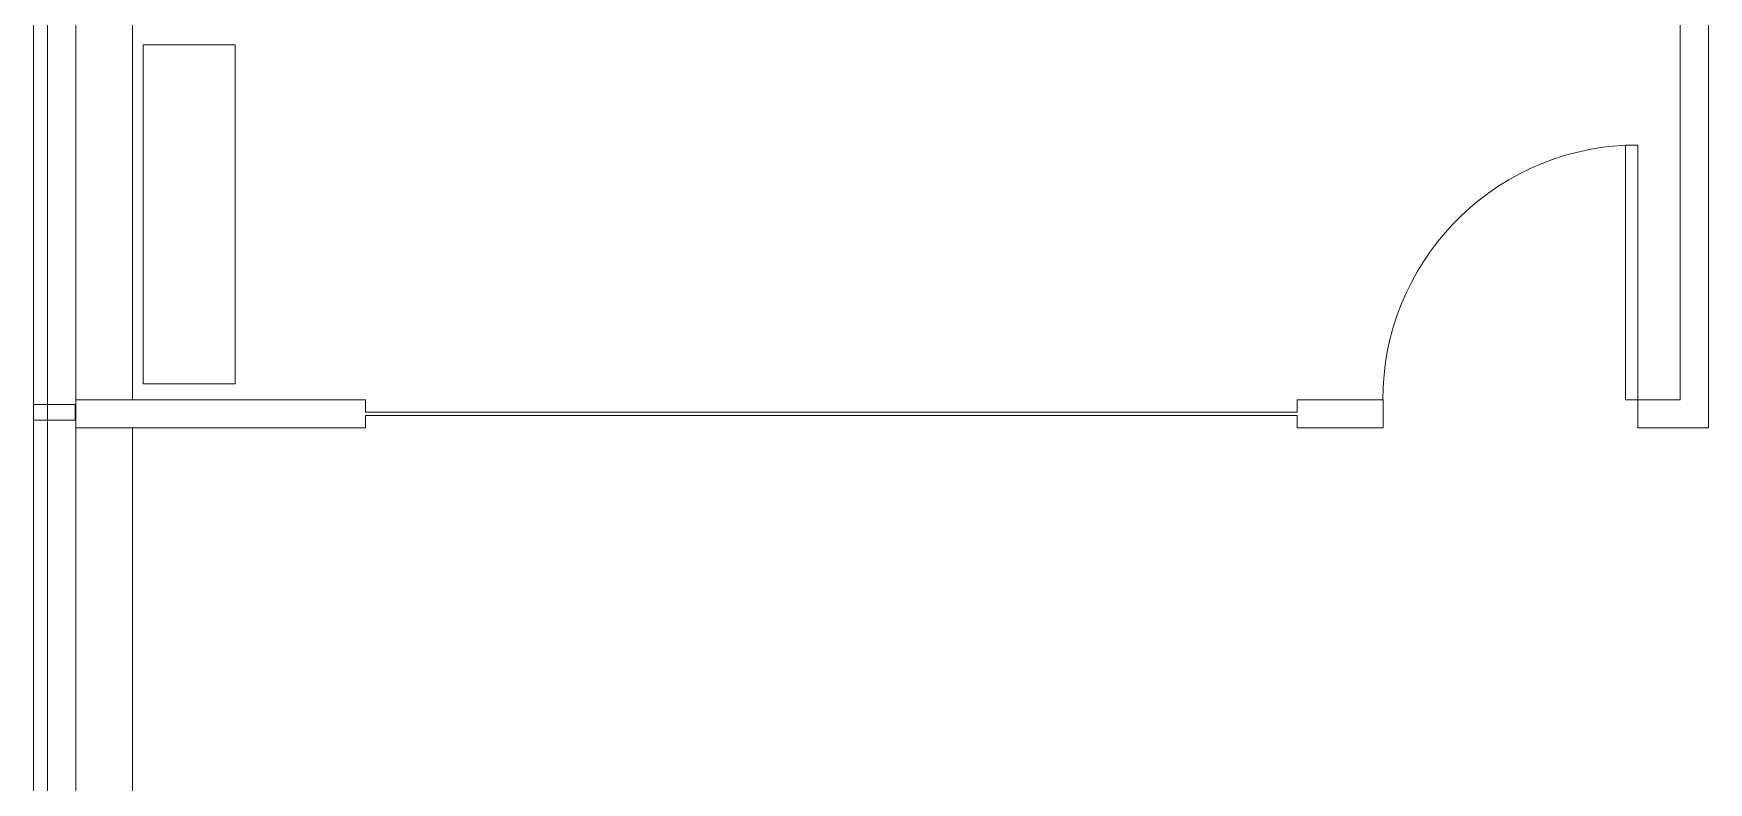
# Model space of a CAD drawing. Header units: inches. Extents: x 1 to 4591, y -953 to 1388.
# Drawn here: x 1838.8 to 2075.7, y 855.2 to 961.2 of the extents above; entities that cross this region are included whole.
import ezdxf

# ---------------------------------------------------------------- set-up
doc = ezdxf.new("R2010")
doc.units = ezdxf.units.IN
doc.header["$MEASUREMENT"] = 0
for name, color, linetype, lineweight in [('4th Floor Revit Background_dwg', 8, 'Continuous', 9), ('A-DOOR', 31, 'Continuous', 9), ('A-EXIST-GLAZ', 7, 'Continuous', 9), ('A-FLOR', 192, 'Continuous', 13), ('A-WALL', 113, 'Continuous', 50), ('I-WALL', 2, 'Continuous', 9), ('M-EXIST-HEAT', 7, 'Continuous', 9)]:
    doc.layers.add(name, color=color, linetype=linetype, lineweight=lineweight)

# ---------------------------------------------------------------- blocks, each defined once
blk = doc.blocks.new('Single-Flush - 36_ x 96_-1532445-4th Floor New Construction - Tel_Data_Elec Plan')
at = {"layer": 'A-DOOR', "color": 250, "lineweight": 20}
for p, q in [((16.25, 2), (16.25, 38.02)), ((18, 38.02), (16.25, 38.02)), ((18, 2), (18, 38.02)), ((18, 2), (16.25, 2))]:
    blk.add_line(p, q, dxfattribs=at)
at = {"layer": 'A-DOOR'}
blk.add_arc((18, 2), 36.07, 92.7812, 180, dxfattribs=at)
blk = doc.blocks.new('4th Floor Revit Background_dwg-1506688-4th Floor New Construction - Tel_Data_Elec Plan')
at = {"layer": 'A-EXIST-GLAZ', "flags": 128}
for points in [[(293.35, 1803.95), (293.35, 1749.7), (297.24, 1749.7), (297.24, 1747.51), (293.35, 1747.51), (293.35, 1693.26), (297.24, 1693.26), (297.24, 1691.06), (293.35, 1691.06), (293.35, 1638.09), (297.24, 1638.09), (297.24, 1635.89), (293.35, 1635.89), (293.35, 1581.64), (297.24, 1581.64), (297.24, 1579.44), (293.35, 1579.44), (293.35, 1525.19), (297.24, 1525.19), (297.24, 1522.99), (293.35, 1522.99), (293.35, 1468.74)], [(459.64, 1005.98), (415.44, 1005.98), (291.35, 1130.07), (293.82, 1127.61), (298.06, 1131.84), (297.35, 1132.55), (297.35, 1133.55), (291.36, 1133.55), (291.36, 1130.07), (291.36, 2030.86), (371.19, 2110.7), (415.36, 2110.7)], [(417.93, 1011.98), (297.34, 1132.57), (297.34, 2028.36), (373.68, 2104.7)], [(409.36, 2096.7), (376.99, 2096.7), (305.34, 2025.05), (305.34, 1750.39)], [(333.06, 1091.19), (295.23, 1129.02), (298.06, 1131.84), (297.34, 1132.57), (297.34, 1133.55), (293.35, 1133.55), (293.35, 2026.5)], [(305.34, 1746.39), (305.34, 1135.88), (421.24, 1019.98), (467.64, 1019.98), (467.64, 973.58)]]:
    blk.add_lwpolyline(points, dxfattribs=at)
blk.add_lwpolyline([(297.24, 1747.51), (297.24, 1749.7), (291.36, 1749.7), (291.36, 1747.51)], close=True, dxfattribs=at)
at = {"layer": 'M-EXIST-HEAT', "flags": 128}
blk.add_lwpolyline([(306.88, 1800.61), (306.88, 1752.61), (319.88, 1752.61), (319.88, 1800.61), (306.88, 1800.61)], dxfattribs=at)

msp = doc.modelspace()

# ---------------------------------------------------------------- linework, layer by layer
at = {"layer": 'A-FLOR'}
msp.add_line((1838.83, 1189.87), (1838.83, 289.08), dxfattribs=at)
at = {"layer": 'A-WALL', "color": 250, "lineweight": 20}
for p, q in [((2071.75, 1239.7), (2071.75, 909.4)), ((2075.75, 905.4), (2075.75, 1035.29)), ((1885.81, 909.4), (1844.83, 909.4)), ((1844.83, 909.4), (1844.83, 905.4)), ((1885.81, 907.65), (1885.81, 909.4)), ((2029.75, 909.4), (2017.56, 909.4)), ((2017.56, 909.4), (2017.56, 907.65)), ((2029.75, 905.4), (2029.75, 909.4)), ((2071.75, 909.4), (2065.75, 909.4)), ((2065.75, 909.4), (2065.75, 905.4)), ((1844.83, 905.4), (1885.81, 905.4)), ((1885.81, 905.4), (1885.81, 907.15)), ((2017.56, 907.15), (2017.56, 905.4)), ((2017.56, 905.4), (2029.75, 905.4)), ((2065.75, 905.4), (2075.75, 905.4))]:
    msp.add_line(p, q, dxfattribs=at)
at = {"layer": 'I-WALL', "color": 250, "lineweight": 20}
for p, q in [((2017.56, 907.65), (1885.81, 907.65)), ((1885.81, 907.15), (2017.56, 907.15))]:
    msp.add_line(p, q, dxfattribs=at)

# ---------------------------------------------------------------- block references
at = {"layer": '4th Floor Revit Background_dwg', "color": 7}
msp.add_blockref('4th Floor Revit Background_dwg-1506688-4th Floor New Construction - Tel_Data_Elec Plan', (1547.47, -840.99), dxfattribs=at)
at = {"layer": 'A-DOOR', "lineweight": 13}
msp.add_blockref('Single-Flush - 36_ x 96_-1532445-4th Floor New Construction - Tel_Data_Elec Plan', (2047.75, 907.4), dxfattribs=at)

doc.saveas('drawing.dxf')
